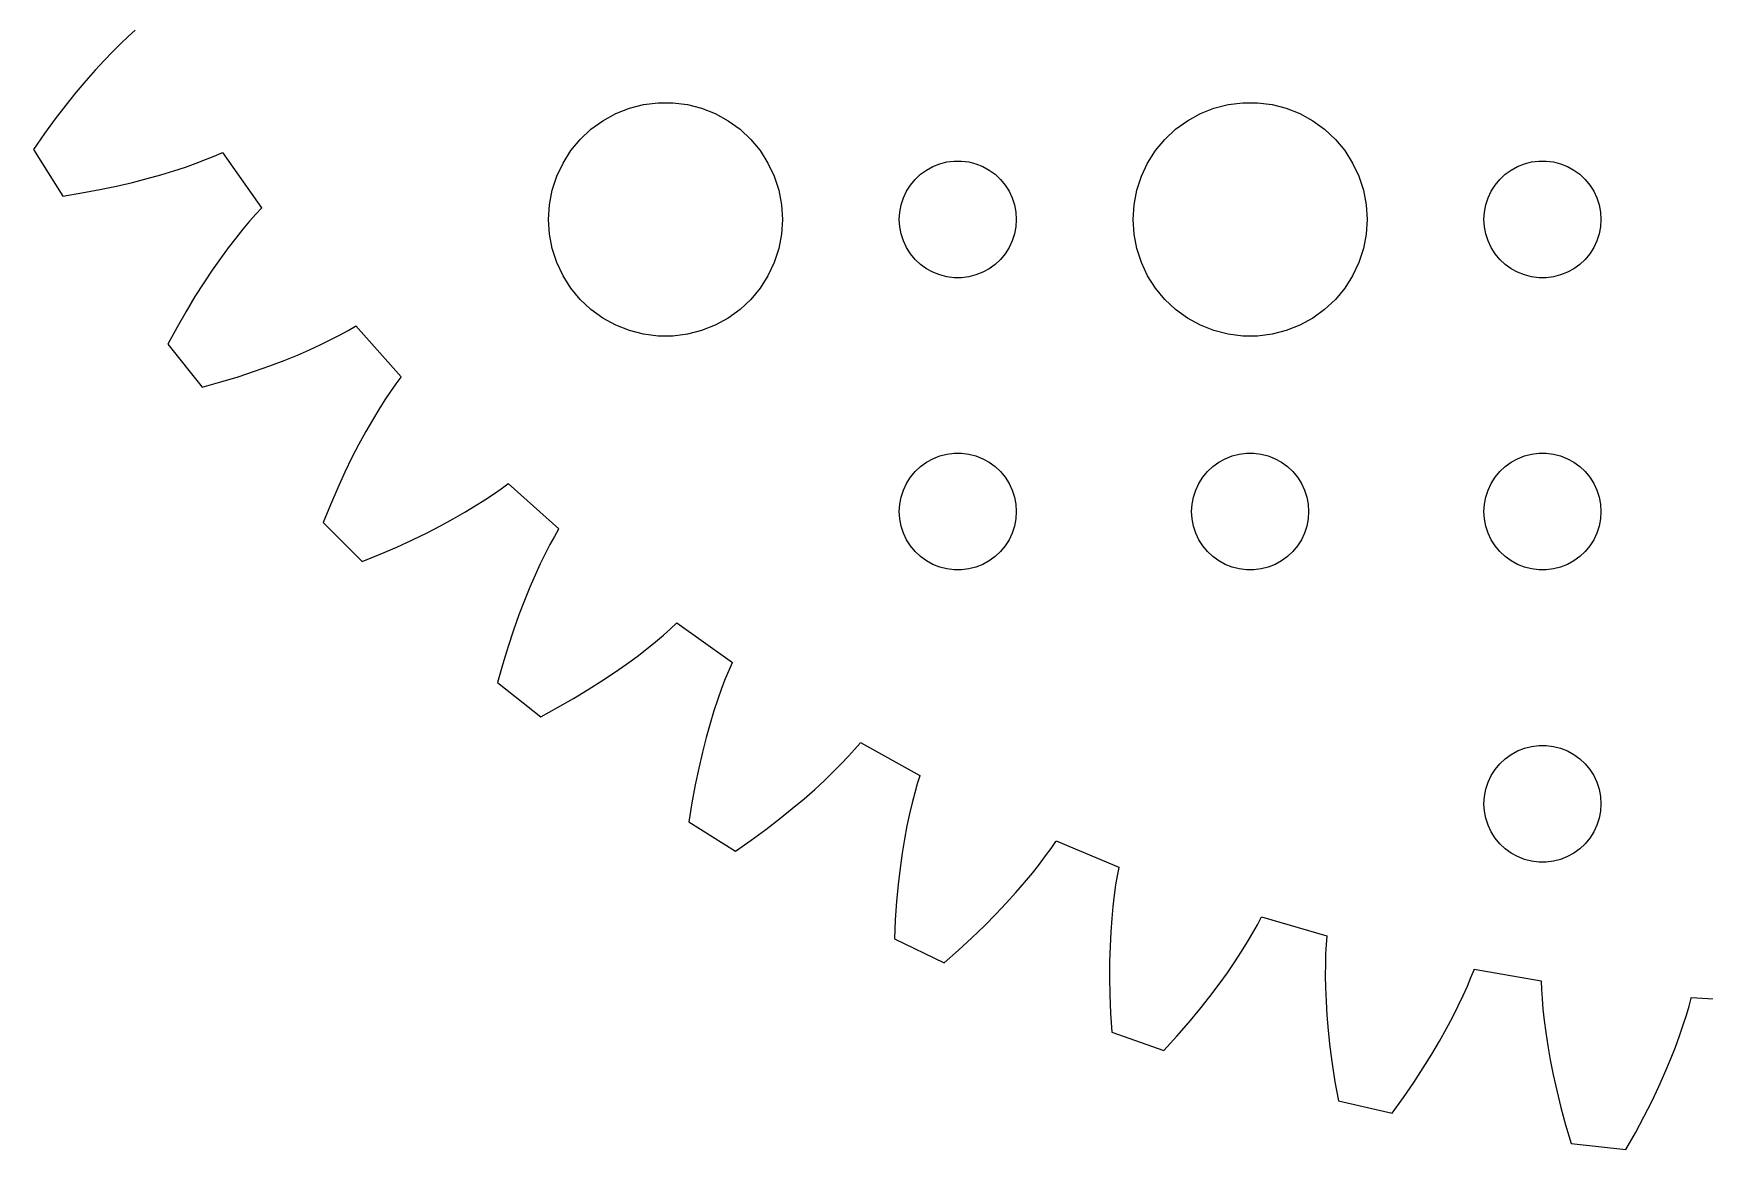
# Model space of a CAD drawing. Header units: metres. Extents: x -54 to 54, y -54 to 54.
# Drawn here: x -46.22 to -3.34, y -53.88 to -25.23 of the extents above; entities that cross this region are included whole.
import ezdxf

# ---------------------------------------------------------------- set-up
doc = ezdxf.new("R2010")
doc.units = ezdxf.units.M

msp = doc.modelspace()

# ---------------------------------------------------------------- linework, layer by layer
for p, q in [((-43.6034, -25.147), (-43.7811, -25.3075)), ((-44.1799, -25.6934), (-44.3992, -25.9204)), ((-43.9736, -25.4894), (-44.1799, -25.6934)), ((-43.7811, -25.3075), (-43.9736, -25.4894)), ((-44.3992, -25.9204), (-44.6306, -26.1709)), ((-44.873, -26.4457), (-45.1255, -26.7454)), ((-44.6306, -26.1709), (-44.873, -26.4457)), ((-45.1255, -26.7454), (-45.3871, -27.0705)), ((-30.5621, -27.0531), (-30.1884, -27.0059)), ((-30.1884, -27.0059), (-29.8116, -27.0059)), ((-29.8116, -27.0059), (-29.4379, -27.0531)), ((-15.5621, -27.0531), (-15.1884, -27.0059)), ((-15.1884, -27.0059), (-14.8116, -27.0059)), ((-14.8116, -27.0059), (-14.4379, -27.0531)), ((-45.6567, -27.4215), (-45.9333, -27.7992)), ((-45.3871, -27.0705), (-45.6567, -27.4215)), ((-31.6075, -27.467), (-31.2773, -27.2855)), ((-31.2773, -27.2855), (-30.927, -27.1468)), ((-30.927, -27.1468), (-30.5621, -27.0531)), ((-29.4379, -27.0531), (-29.0729, -27.1468)), ((-29.0729, -27.1468), (-28.7227, -27.2855)), ((-28.7227, -27.2855), (-28.3925, -27.467)), ((-16.6075, -27.467), (-16.2773, -27.2855)), ((-16.2773, -27.2855), (-15.927, -27.1468)), ((-15.927, -27.1468), (-15.5621, -27.0531)), ((-14.4379, -27.0531), (-14.0729, -27.1468)), ((-14.0729, -27.1468), (-13.7227, -27.2855)), ((-13.7227, -27.2855), (-13.3925, -27.467)), ((-45.9333, -27.7992), (-46.2158, -28.2038)), ((-32.1869, -27.9464), (-31.9123, -27.6884)), ((-31.9123, -27.6884), (-31.6075, -27.467)), ((-28.3925, -27.467), (-28.0877, -27.6884)), ((-28.0877, -27.6884), (-27.8131, -27.9464)), ((-17.1869, -27.9464), (-16.9123, -27.6884)), ((-16.9123, -27.6884), (-16.6075, -27.467)), ((-13.3925, -27.467), (-13.0877, -27.6884)), ((-13.0877, -27.6884), (-12.8131, -27.9464)), ((-46.2158, -28.2038), (-45.463, -29.4018)), ((-41.5755, -28.3744), (-41.3792, -28.2891)), ((-41.3792, -28.2891), (-41.3677, -28.2811)), ((-41.3677, -28.2811), (-40.3603, -29.708)), ((-32.6289, -28.5547), (-32.427, -28.2366)), ((-32.427, -28.2366), (-32.1869, -27.9464)), ((-27.8131, -27.9464), (-27.5729, -28.2366)), ((-27.5729, -28.2366), (-27.3711, -28.5547)), ((-17.6289, -28.5547), (-17.427, -28.2366)), ((-17.427, -28.2366), (-17.1869, -27.9464)), ((-12.8131, -27.9464), (-12.5729, -28.2366)), ((-12.5729, -28.2366), (-12.3711, -28.5547)), ((-42.6176, -28.7559), (-42.3179, -28.6568)), ((-42.3179, -28.6568), (-42.0445, -28.5594)), ((-42.0445, -28.5594), (-41.7972, -28.4649)), ((-41.7972, -28.4649), (-41.5755, -28.3744)), ((-32.7893, -28.8956), (-32.6289, -28.5547)), ((-27.3711, -28.5547), (-27.2107, -28.8956)), ((-23.3037, -28.7335), (-23.1387, -28.6427)), ((-23.1387, -28.6427), (-22.9635, -28.5734)), ((-22.9635, -28.5734), (-22.7811, -28.5266)), ((-22.7811, -28.5266), (-22.5942, -28.503)), ((-22.5942, -28.503), (-22.4058, -28.503)), ((-22.4058, -28.503), (-22.2189, -28.5266)), ((-22.2189, -28.5266), (-22.0365, -28.5734)), ((-22.0365, -28.5734), (-21.8613, -28.6427)), ((-21.8613, -28.6427), (-21.6963, -28.7335)), ((-17.7893, -28.8956), (-17.6289, -28.5547)), ((-12.3711, -28.5547), (-12.2107, -28.8956)), ((-8.30373, -28.7335), (-8.13866, -28.6427)), ((-8.13866, -28.6427), (-7.96352, -28.5734)), ((-7.96352, -28.5734), (-7.78107, -28.5266)), ((-7.78107, -28.5266), (-7.59418, -28.503)), ((-7.59418, -28.503), (-7.40581, -28.503)), ((-7.40581, -28.503), (-7.21892, -28.5266)), ((-7.21892, -28.5266), (-7.03647, -28.5734)), ((-7.03647, -28.5734), (-6.86133, -28.6427)), ((-6.86133, -28.6427), (-6.69626, -28.7335)), ((-44.5157, -29.2375), (-44.0824, -29.1469)), ((-44.0824, -29.1469), (-43.676, -29.0523)), ((-43.676, -29.0523), (-43.2965, -28.9548)), ((-43.2965, -28.9548), (-42.9437, -28.8556)), ((-42.9437, -28.8556), (-42.6176, -28.7559)), ((-32.9057, -29.2539), (-32.7893, -28.8956)), ((-27.2107, -28.8956), (-27.0942, -29.2539)), ((-23.8145, -29.2774), (-23.7135, -29.1183)), ((-23.7135, -29.1183), (-23.5934, -28.9732)), ((-23.5934, -28.9732), (-23.4561, -28.8442)), ((-23.4561, -28.8442), (-23.3037, -28.7335)), ((-21.6963, -28.7335), (-21.5439, -28.8442)), ((-21.5439, -28.8442), (-21.4065, -28.9732)), ((-21.4065, -28.9732), (-21.2865, -29.1183)), ((-21.2865, -29.1183), (-21.1855, -29.2774)), ((-17.9057, -29.2539), (-17.7893, -28.8956)), ((-12.2107, -28.8956), (-12.0942, -29.2539)), ((-8.81445, -29.2774), (-8.71352, -29.1183)), ((-8.71352, -29.1183), (-8.59344, -28.9732)), ((-8.59344, -28.9732), (-8.45613, -28.8442)), ((-8.45613, -28.8442), (-8.30373, -28.7335)), ((-6.69626, -28.7335), (-6.54385, -28.8442)), ((-6.54385, -28.8442), (-6.40654, -28.9732)), ((-6.40654, -28.9732), (-6.28647, -29.1183)), ((-6.28647, -29.1183), (-6.18553, -29.2774)), ((-45.463, -29.4018), (-44.9759, -29.3229)), ((-44.9759, -29.3229), (-44.5157, -29.2375)), ((-32.9763, -29.624), (-32.9057, -29.2539)), ((-27.0942, -29.2539), (-27.0237, -29.624)), ((-23.9529, -29.627), (-23.8947, -29.4478)), ((-23.8947, -29.4478), (-23.8145, -29.2774)), ((-21.1855, -29.2774), (-21.1053, -29.4478)), ((-21.1053, -29.4478), (-21.0471, -29.627)), ((-17.9763, -29.624), (-17.9057, -29.2539)), ((-12.0942, -29.2539), (-12.0237, -29.624)), ((-8.95287, -29.627), (-8.89465, -29.4478)), ((-8.89465, -29.4478), (-8.81445, -29.2774)), ((-6.18553, -29.2774), (-6.10533, -29.4478)), ((-6.10533, -29.4478), (-6.04712, -29.627)), ((-40.5137, -29.8709), (-40.6723, -30.0503)), ((-40.3683, -29.7139), (-40.5137, -29.8709)), ((-40.3603, -29.708), (-40.3683, -29.7139)), ((-33, -30), (-32.9763, -29.624)), ((-32.9763, -30.376), (-33, -30)), ((-27.0237, -29.624), (-27, -30)), ((-27, -30), (-27.0237, -30.376)), ((-24, -30), (-23.9882, -29.812)), ((-23.9882, -30.188), (-24, -30)), ((-23.9882, -29.812), (-23.9529, -29.627)), ((-21.0471, -29.627), (-21.0118, -29.812)), ((-21.0118, -29.812), (-21, -30)), ((-21, -30), (-21.0118, -30.188)), ((-18, -30), (-17.9763, -29.624)), ((-17.9763, -30.376), (-18, -30)), ((-12.0237, -29.624), (-12, -30)), ((-12, -30), (-12.0237, -30.376)), ((-9, -30), (-8.98816, -29.812)), ((-8.98816, -30.188), (-9, -30)), ((-8.98816, -29.812), (-8.95287, -29.627)), ((-6.04712, -29.627), (-6.01183, -29.812)), ((-6.01183, -29.812), (-6, -30)), ((-6, -30), (-6.01183, -30.188)), ((-40.8432, -30.2526), (-41.0254, -30.4785)), ((-40.6723, -30.0503), (-40.8432, -30.2526)), ((-32.9057, -30.7461), (-32.9763, -30.376)), ((-27.0237, -30.376), (-27.0942, -30.7461)), ((-23.9529, -30.373), (-23.9882, -30.188)), ((-23.8947, -30.5522), (-23.9529, -30.373)), ((-21.0471, -30.373), (-21.1053, -30.5522)), ((-21.0118, -30.188), (-21.0471, -30.373)), ((-17.9057, -30.7461), (-17.9763, -30.376)), ((-12.0237, -30.376), (-12.0942, -30.7461)), ((-8.95287, -30.373), (-8.98816, -30.188)), ((-8.89465, -30.5522), (-8.95287, -30.373)), ((-6.04712, -30.373), (-6.10533, -30.5522)), ((-6.01183, -30.188), (-6.04712, -30.373)), ((-41.2179, -30.7286), (-41.4198, -31.0034)), ((-41.0254, -30.4785), (-41.2179, -30.7286)), ((-32.7893, -31.1044), (-32.9057, -30.7461)), ((-27.0942, -30.7461), (-27.2107, -31.1044)), ((-23.8145, -30.7226), (-23.8947, -30.5522)), ((-23.7135, -30.8817), (-23.8145, -30.7226)), ((-21.1855, -30.7226), (-21.2865, -30.8817)), ((-21.1053, -30.5522), (-21.1855, -30.7226)), ((-17.7893, -31.1044), (-17.9057, -30.7461)), ((-12.0942, -30.7461), (-12.2107, -31.1044)), ((-8.81445, -30.7226), (-8.89465, -30.5522)), ((-8.71352, -30.8817), (-8.81445, -30.7226)), ((-6.18553, -30.7226), (-6.28647, -30.8817)), ((-6.10533, -30.5522), (-6.18553, -30.7226)), ((-41.4198, -31.0034), (-41.6299, -31.3036)), ((-32.6289, -31.4453), (-32.7893, -31.1044)), ((-27.2107, -31.1044), (-27.3711, -31.4453)), ((-23.5934, -31.0268), (-23.7135, -30.8817)), ((-23.4561, -31.1558), (-23.5934, -31.0268)), ((-23.3037, -31.2665), (-23.4561, -31.1558)), ((-23.1387, -31.3572), (-23.3037, -31.2665)), ((-21.6963, -31.2665), (-21.8613, -31.3572)), ((-21.5439, -31.1558), (-21.6963, -31.2665)), ((-21.4065, -31.0268), (-21.5439, -31.1558)), ((-21.2865, -30.8817), (-21.4065, -31.0268)), ((-17.6289, -31.4453), (-17.7893, -31.1044)), ((-12.2107, -31.1044), (-12.3711, -31.4453)), ((-8.59344, -31.0268), (-8.71352, -30.8817)), ((-8.45613, -31.1558), (-8.59344, -31.0268)), ((-8.30373, -31.2665), (-8.45613, -31.1558)), ((-8.13866, -31.3572), (-8.30373, -31.2665)), ((-6.69626, -31.2665), (-6.86133, -31.3572)), ((-6.54385, -31.1558), (-6.69626, -31.2665)), ((-6.40654, -31.0268), (-6.54385, -31.1558)), ((-6.28647, -30.8817), (-6.40654, -31.0268)), ((-41.8473, -31.6297), (-42.0708, -31.982)), ((-41.6299, -31.3036), (-41.8473, -31.6297)), ((-32.427, -31.7634), (-32.6289, -31.4453)), ((-27.3711, -31.4453), (-27.5729, -31.7634)), ((-22.9635, -31.4266), (-23.1387, -31.3572)), ((-22.7811, -31.4734), (-22.9635, -31.4266)), ((-22.5942, -31.497), (-22.7811, -31.4734)), ((-22.4058, -31.497), (-22.5942, -31.497)), ((-22.2189, -31.4734), (-22.4058, -31.497)), ((-22.0365, -31.4266), (-22.2189, -31.4734)), ((-21.8613, -31.3572), (-22.0365, -31.4266)), ((-17.427, -31.7634), (-17.6289, -31.4453)), ((-12.3711, -31.4453), (-12.5729, -31.7634)), ((-7.96352, -31.4266), (-8.13866, -31.3572)), ((-7.78107, -31.4734), (-7.96352, -31.4266)), ((-7.59418, -31.497), (-7.78107, -31.4734)), ((-7.40581, -31.497), (-7.59418, -31.497)), ((-7.21892, -31.4734), (-7.40581, -31.497)), ((-7.03647, -31.4266), (-7.21892, -31.4734)), ((-6.86133, -31.3572), (-7.03647, -31.4266)), ((-42.0708, -31.982), (-42.2994, -32.3611)), ((-32.1869, -32.0536), (-32.427, -31.7634)), ((-31.9123, -32.3115), (-32.1869, -32.0536)), ((-27.8131, -32.0536), (-28.0877, -32.3115)), ((-27.5729, -31.7634), (-27.8131, -32.0536)), ((-17.1869, -32.0536), (-17.427, -31.7634)), ((-16.9123, -32.3115), (-17.1869, -32.0536)), ((-12.8131, -32.0536), (-13.0877, -32.3115)), ((-12.5729, -31.7634), (-12.8131, -32.0536)), ((-42.2994, -32.3611), (-42.532, -32.7673)), ((-31.6075, -32.533), (-31.9123, -32.3115)), ((-31.2773, -32.7145), (-31.6075, -32.533)), ((-28.3925, -32.533), (-28.7227, -32.7145)), ((-28.0877, -32.3115), (-28.3925, -32.533)), ((-16.6075, -32.533), (-16.9123, -32.3115)), ((-16.2773, -32.7145), (-16.6075, -32.533)), ((-13.3925, -32.533), (-13.7227, -32.7145)), ((-13.0877, -32.3115), (-13.3925, -32.533)), ((-42.532, -32.7673), (-42.7674, -33.201)), ((-38.5825, -33.0873), (-38.3473, -32.9657)), ((-38.3473, -32.9657), (-38.1371, -32.851)), ((-38.1371, -32.851), (-37.9517, -32.7442)), ((-37.9517, -32.7442), (-37.9411, -32.735)), ((-37.9411, -32.735), (-36.7803, -34.0402)), ((-30.927, -32.8532), (-31.2773, -32.7145)), ((-30.5621, -32.9469), (-30.927, -32.8532)), ((-30.1884, -32.9941), (-30.5621, -32.9469)), ((-29.8116, -32.9941), (-30.1884, -32.9941)), ((-29.4379, -32.9469), (-29.8116, -32.9941)), ((-29.0729, -32.8532), (-29.4379, -32.9469)), ((-28.7227, -32.7145), (-29.0729, -32.8532)), ((-15.927, -32.8532), (-16.2773, -32.7145)), ((-15.5621, -32.9469), (-15.927, -32.8532)), ((-15.1884, -32.9941), (-15.5621, -32.9469)), ((-14.8116, -32.9941), (-15.1884, -32.9941)), ((-14.4379, -32.9469), (-14.8116, -32.9941)), ((-14.0729, -32.8532), (-14.4379, -32.9469)), ((-13.7227, -32.7145), (-14.0729, -32.8532)), ((-42.7674, -33.201), (-41.8852, -34.3072)), ((-39.4429, -33.4824), (-39.13, -33.3467)), ((-39.13, -33.3467), (-38.8433, -33.2147)), ((-38.8433, -33.2147), (-38.5825, -33.0873)), ((-40.5418, -33.8993), (-40.1485, -33.7598)), ((-40.1485, -33.7598), (-39.7823, -33.6205)), ((-39.7823, -33.6205), (-39.4429, -33.4824)), ((-41.8852, -34.3072), (-41.41, -34.1742)), ((-41.41, -34.1742), (-40.9622, -34.0379)), ((-40.9622, -34.0379), (-40.5418, -33.8993)), ((-36.9144, -34.2192), (-37.052, -34.4152)), ((-36.7876, -34.0469), (-36.9144, -34.2192)), ((-36.7803, -34.0402), (-36.7876, -34.0469)), ((-37.1991, -34.6353), (-37.3549, -34.8802)), ((-37.052, -34.4152), (-37.1991, -34.6353)), ((-37.5182, -35.1503), (-37.688, -35.446)), ((-37.3549, -34.8802), (-37.5182, -35.1503)), ((-37.688, -35.446), (-37.8633, -35.7679)), ((-37.8633, -35.7679), (-38.0428, -36.1162)), ((-22.7811, -36.0266), (-22.5942, -36.003)), ((-22.5942, -36.003), (-22.4058, -36.003)), ((-22.4058, -36.003), (-22.2189, -36.0266)), ((-15.2811, -36.0266), (-15.0942, -36.003)), ((-15.0942, -36.003), (-14.9058, -36.003)), ((-14.9058, -36.003), (-14.7189, -36.0266)), ((-7.78107, -36.0266), (-7.59418, -36.003)), ((-7.59418, -36.003), (-7.40581, -36.003)), ((-7.40581, -36.003), (-7.21892, -36.0266)), ((-38.0428, -36.1162), (-38.2254, -36.4913)), ((-23.5934, -36.4732), (-23.4561, -36.3442)), ((-23.4561, -36.3442), (-23.3037, -36.2335)), ((-23.3037, -36.2335), (-23.1387, -36.1428)), ((-23.1387, -36.1428), (-22.9635, -36.0734)), ((-22.9635, -36.0734), (-22.7811, -36.0266)), ((-22.2189, -36.0266), (-22.0365, -36.0734)), ((-22.0365, -36.0734), (-21.8613, -36.1428)), ((-21.8613, -36.1428), (-21.6963, -36.2335)), ((-21.6963, -36.2335), (-21.5439, -36.3442)), ((-21.5439, -36.3442), (-21.4065, -36.4732)), ((-16.0934, -36.4732), (-15.9561, -36.3442)), ((-15.9561, -36.3442), (-15.8037, -36.2335)), ((-15.8037, -36.2335), (-15.6387, -36.1428)), ((-15.6387, -36.1428), (-15.4635, -36.0734)), ((-15.4635, -36.0734), (-15.2811, -36.0266)), ((-14.7189, -36.0266), (-14.5365, -36.0734)), ((-14.5365, -36.0734), (-14.3613, -36.1428)), ((-14.3613, -36.1428), (-14.1963, -36.2335)), ((-14.1963, -36.2335), (-14.0439, -36.3442)), ((-14.0439, -36.3442), (-13.9065, -36.4732)), ((-8.59344, -36.4732), (-8.45613, -36.3442)), ((-8.45613, -36.3442), (-8.30373, -36.2335)), ((-8.30373, -36.2335), (-8.13866, -36.1428)), ((-8.13866, -36.1428), (-7.96352, -36.0734)), ((-7.96352, -36.0734), (-7.78107, -36.0266)), ((-7.21892, -36.0266), (-7.03647, -36.0734)), ((-7.03647, -36.0734), (-6.86133, -36.1428)), ((-6.86133, -36.1428), (-6.69626, -36.2335)), ((-6.69626, -36.2335), (-6.54385, -36.3442)), ((-6.54385, -36.3442), (-6.40654, -36.4732)), ((-38.2254, -36.4913), (-38.4101, -36.8936)), ((-34.2192, -36.9144), (-34.0469, -36.7876)), ((-34.0469, -36.7876), (-34.0373, -36.7773)), ((-34.0373, -36.7773), (-32.7377, -37.9442)), ((-23.8947, -36.9478), (-23.8145, -36.7774)), ((-23.8145, -36.7774), (-23.7135, -36.6183)), ((-23.7135, -36.6183), (-23.5934, -36.4732)), ((-21.4065, -36.4732), (-21.2865, -36.6183)), ((-21.2865, -36.6183), (-21.1855, -36.7774)), ((-21.1855, -36.7774), (-21.1053, -36.9478)), ((-16.3947, -36.9478), (-16.3145, -36.7774)), ((-16.3145, -36.7774), (-16.2135, -36.6183)), ((-16.2135, -36.6183), (-16.0934, -36.4732)), ((-13.9065, -36.4732), (-13.7865, -36.6183)), ((-13.7865, -36.6183), (-13.6855, -36.7774)), ((-13.6855, -36.7774), (-13.6053, -36.9478)), ((-8.89465, -36.9478), (-8.81445, -36.7774)), ((-8.81445, -36.7774), (-8.71352, -36.6183)), ((-8.71352, -36.6183), (-8.59344, -36.4732)), ((-6.40654, -36.4732), (-6.28647, -36.6183)), ((-6.28647, -36.6183), (-6.18553, -36.7774)), ((-6.18553, -36.7774), (-6.10533, -36.9478)), ((-38.4101, -36.8936), (-38.5958, -37.3233)), ((-34.8802, -37.3549), (-34.6353, -37.1991)), ((-34.6353, -37.1991), (-34.4152, -37.052)), ((-34.4152, -37.052), (-34.2192, -36.9144)), ((-23.9882, -37.312), (-23.9529, -37.127)), ((-23.9529, -37.127), (-23.8947, -36.9478)), ((-21.1053, -36.9478), (-21.0471, -37.127)), ((-21.0471, -37.127), (-21.0118, -37.312)), ((-16.4882, -37.312), (-16.4529, -37.127)), ((-16.4529, -37.127), (-16.3947, -36.9478)), ((-13.6053, -36.9478), (-13.5471, -37.127)), ((-13.5471, -37.127), (-13.5118, -37.312)), ((-8.98816, -37.312), (-8.95287, -37.127)), ((-8.95287, -37.127), (-8.89465, -36.9478)), ((-6.10533, -36.9478), (-6.04712, -37.127)), ((-6.04712, -37.127), (-6.01183, -37.312)), ((-38.5958, -37.3233), (-38.7811, -37.7806)), ((-35.7679, -37.8633), (-35.446, -37.688)), ((-35.446, -37.688), (-35.1503, -37.5182)), ((-35.1503, -37.5182), (-34.8802, -37.3549)), ((-24, -37.5), (-23.9882, -37.312)), ((-23.9882, -37.688), (-24, -37.5)), ((-23.9529, -37.873), (-23.9882, -37.688)), ((-21.0118, -37.688), (-21.0471, -37.873)), ((-21.0118, -37.312), (-21, -37.5)), ((-21, -37.5), (-21.0118, -37.688)), ((-16.5, -37.5), (-16.4882, -37.312)), ((-16.4882, -37.688), (-16.5, -37.5)), ((-16.4529, -37.873), (-16.4882, -37.688)), ((-13.5118, -37.688), (-13.5471, -37.873)), ((-13.5118, -37.312), (-13.5, -37.5)), ((-13.5, -37.5), (-13.5118, -37.688)), ((-9, -37.5), (-8.98816, -37.312)), ((-8.98816, -37.688), (-9, -37.5)), ((-8.95287, -37.873), (-8.98816, -37.688)), ((-6.01183, -37.688), (-6.04712, -37.873)), ((-6.01183, -37.312), (-6, -37.5)), ((-6, -37.5), (-6.01183, -37.688)), ((-38.7811, -37.7806), (-37.7806, -38.7811)), ((-36.4913, -38.2254), (-36.1162, -38.0428)), ((-36.1162, -38.0428), (-35.7679, -37.8633)), ((-32.851, -38.1371), (-32.9657, -38.3473)), ((-32.7442, -37.9517), (-32.851, -38.1371)), ((-32.7377, -37.9442), (-32.7442, -37.9517)), ((-23.8947, -38.0522), (-23.9529, -37.873)), ((-23.8145, -38.2226), (-23.8947, -38.0522)), ((-21.1053, -38.0522), (-21.1855, -38.2226)), ((-21.0471, -37.873), (-21.1053, -38.0522)), ((-16.3947, -38.0522), (-16.4529, -37.873)), ((-16.3145, -38.2226), (-16.3947, -38.0522)), ((-13.6053, -38.0522), (-13.6855, -38.2226)), ((-13.5471, -37.873), (-13.6053, -38.0522)), ((-8.89465, -38.0522), (-8.95287, -37.873)), ((-8.81445, -38.2226), (-8.89465, -38.0522)), ((-6.10533, -38.0522), (-6.18553, -38.2226)), ((-6.04712, -37.873), (-6.10533, -38.0522)), ((-37.3233, -38.5958), (-36.8936, -38.4101)), ((-36.8936, -38.4101), (-36.4913, -38.2254)), ((-33.0873, -38.5825), (-33.2147, -38.8433)), ((-32.9657, -38.3473), (-33.0873, -38.5825)), ((-23.7135, -38.3817), (-23.8145, -38.2226)), ((-23.5934, -38.5268), (-23.7135, -38.3817)), ((-23.4561, -38.6558), (-23.5934, -38.5268)), ((-21.4065, -38.5268), (-21.5439, -38.6558)), ((-21.2865, -38.3817), (-21.4065, -38.5268)), ((-21.1855, -38.2226), (-21.2865, -38.3817)), ((-16.2135, -38.3817), (-16.3145, -38.2226)), ((-16.0934, -38.5268), (-16.2135, -38.3817)), ((-15.9561, -38.6558), (-16.0934, -38.5268)), ((-13.9065, -38.5268), (-14.0439, -38.6558)), ((-13.7865, -38.3817), (-13.9065, -38.5268)), ((-13.6855, -38.2226), (-13.7865, -38.3817)), ((-8.71352, -38.3817), (-8.81445, -38.2226)), ((-8.59344, -38.5268), (-8.71352, -38.3817)), ((-8.45613, -38.6558), (-8.59344, -38.5268)), ((-6.40654, -38.5268), (-6.54385, -38.6558)), ((-6.28647, -38.3817), (-6.40654, -38.5268)), ((-6.18553, -38.2226), (-6.28647, -38.3817)), ((-37.7806, -38.7811), (-37.3233, -38.5958)), ((-33.2147, -38.8433), (-33.3467, -39.13)), ((-23.3037, -38.7665), (-23.4561, -38.6558)), ((-23.1387, -38.8572), (-23.3037, -38.7665)), ((-22.9635, -38.9266), (-23.1387, -38.8572)), ((-22.7811, -38.9734), (-22.9635, -38.9266)), ((-22.5942, -38.997), (-22.7811, -38.9734)), ((-22.4058, -38.997), (-22.5942, -38.997)), ((-22.2189, -38.9734), (-22.4058, -38.997)), ((-22.0365, -38.9266), (-22.2189, -38.9734)), ((-21.8613, -38.8572), (-22.0365, -38.9266)), ((-21.6963, -38.7665), (-21.8613, -38.8572)), ((-21.5439, -38.6558), (-21.6963, -38.7665)), ((-15.8037, -38.7665), (-15.9561, -38.6558)), ((-15.6387, -38.8572), (-15.8037, -38.7665)), ((-15.4635, -38.9266), (-15.6387, -38.8572)), ((-15.2811, -38.9734), (-15.4635, -38.9266)), ((-15.0942, -38.997), (-15.2811, -38.9734)), ((-14.9058, -38.997), (-15.0942, -38.997)), ((-14.7189, -38.9734), (-14.9058, -38.997)), ((-14.5365, -38.9266), (-14.7189, -38.9734)), ((-14.3613, -38.8572), (-14.5365, -38.9266)), ((-14.1963, -38.7665), (-14.3613, -38.8572)), ((-14.0439, -38.6558), (-14.1963, -38.7665)), ((-8.30373, -38.7665), (-8.45613, -38.6558)), ((-8.13866, -38.8572), (-8.30373, -38.7665)), ((-7.96352, -38.9266), (-8.13866, -38.8572)), ((-7.78107, -38.9734), (-7.96352, -38.9266)), ((-7.59418, -38.997), (-7.78107, -38.9734)), ((-7.40581, -38.997), (-7.59418, -38.997)), ((-7.21892, -38.9734), (-7.40581, -38.997)), ((-7.03647, -38.9266), (-7.21892, -38.9734)), ((-6.86133, -38.8572), (-7.03647, -38.9266)), ((-6.69626, -38.7665), (-6.86133, -38.8572)), ((-6.54385, -38.6558), (-6.69626, -38.7665)), ((-33.4824, -39.4429), (-33.6205, -39.7823)), ((-33.3467, -39.13), (-33.4824, -39.4429)), ((-33.6205, -39.7823), (-33.7598, -40.1485)), ((-33.7598, -40.1485), (-33.8993, -40.5418)), ((-33.8993, -40.5418), (-34.0379, -40.9622)), ((-30.2526, -40.8432), (-30.0503, -40.6723)), ((-30.0503, -40.6723), (-29.8709, -40.5137)), ((-29.8709, -40.5137), (-29.7139, -40.3683)), ((-29.7139, -40.3683), (-29.7056, -40.357)), ((-29.7056, -40.357), (-28.2835, -41.3711)), ((-34.0379, -40.9622), (-34.1742, -41.41)), ((-30.7286, -41.2179), (-30.4785, -41.0254)), ((-30.4785, -41.0254), (-30.2526, -40.8432)), ((-34.1742, -41.41), (-34.3072, -41.8852)), ((-31.3036, -41.6299), (-31.0034, -41.4198)), ((-31.0034, -41.4198), (-30.7286, -41.2179)), ((-28.3744, -41.5755), (-28.4649, -41.7972)), ((-28.2891, -41.3792), (-28.3744, -41.5755)), ((-28.2835, -41.3711), (-28.2891, -41.3792)), ((-34.3072, -41.8852), (-33.201, -42.7674)), ((-31.982, -42.0708), (-31.6297, -41.8473)), ((-31.6297, -41.8473), (-31.3036, -41.6299)), ((-28.4649, -41.7972), (-28.5594, -42.0445)), ((-32.7673, -42.532), (-32.3611, -42.2994)), ((-32.3611, -42.2994), (-31.982, -42.0708)), ((-28.6568, -42.3179), (-28.7559, -42.6176)), ((-28.5594, -42.0445), (-28.6568, -42.3179)), ((-33.201, -42.7674), (-32.7673, -42.532)), ((-28.7559, -42.6176), (-28.8556, -42.9437)), ((-28.9548, -43.2965), (-29.0523, -43.676)), ((-28.8556, -42.9437), (-28.9548, -43.2965)), ((-29.0523, -43.676), (-29.1469, -44.0824)), ((-25.3075, -43.7811), (-25.147, -43.6034)), ((-25.147, -43.6034), (-25.0072, -43.4414)), ((-25.0072, -43.4414), (-25.0002, -43.4292)), ((-25.0002, -43.4292), (-23.4736, -44.2777)), ((-8.30373, -43.7335), (-8.13866, -43.6428)), ((-8.13866, -43.6428), (-7.96352, -43.5734)), ((-7.96352, -43.5734), (-7.78107, -43.5266)), ((-7.78107, -43.5266), (-7.59418, -43.503)), ((-7.59418, -43.503), (-7.40581, -43.503)), ((-7.40581, -43.503), (-7.21892, -43.5266)), ((-7.21892, -43.5266), (-7.03647, -43.5734)), ((-7.03647, -43.5734), (-6.86133, -43.6428)), ((-6.86133, -43.6428), (-6.69626, -43.7335)), ((-29.1469, -44.0824), (-29.2375, -44.5157)), ((-25.6934, -44.1799), (-25.4894, -43.9736)), ((-25.4894, -43.9736), (-25.3075, -43.7811)), ((-8.81445, -44.2774), (-8.71352, -44.1183)), ((-8.71352, -44.1183), (-8.59344, -43.9732)), ((-8.59344, -43.9732), (-8.45613, -43.8442)), ((-8.45613, -43.8442), (-8.30373, -43.7335)), ((-6.69626, -43.7335), (-6.54385, -43.8442)), ((-6.54385, -43.8442), (-6.40654, -43.9732)), ((-6.40654, -43.9732), (-6.28647, -44.1183)), ((-6.28647, -44.1183), (-6.18553, -44.2774)), ((-29.2375, -44.5157), (-29.3229, -44.9759)), ((-26.1709, -44.6306), (-25.9204, -44.3992)), ((-25.9204, -44.3992), (-25.6934, -44.1799)), ((-23.541, -44.491), (-23.6061, -44.7214)), ((-23.4782, -44.2864), (-23.541, -44.491)), ((-23.4736, -44.2777), (-23.4782, -44.2864)), ((-8.95287, -44.627), (-8.89465, -44.4478)), ((-8.89465, -44.4478), (-8.81445, -44.2774)), ((-6.18553, -44.2774), (-6.10533, -44.4478)), ((-6.10533, -44.4478), (-6.04712, -44.627)), ((-29.3229, -44.9759), (-29.4018, -45.463)), ((-26.7454, -45.1255), (-26.4457, -44.873)), ((-26.4457, -44.873), (-26.1709, -44.6306)), ((-23.6723, -44.9778), (-23.7385, -45.2604)), ((-23.6061, -44.7214), (-23.6723, -44.9778)), ((-9, -45), (-8.98816, -44.812)), ((-8.98816, -45.188), (-9, -45)), ((-8.98816, -44.812), (-8.95287, -44.627)), ((-6.04712, -44.627), (-6.01183, -44.812)), ((-6.01183, -44.812), (-6, -45)), ((-6, -45), (-6.01183, -45.188)), ((-27.4215, -45.6567), (-27.0705, -45.3871)), ((-27.0705, -45.3871), (-26.7454, -45.1255)), ((-23.7385, -45.2604), (-23.8034, -45.5693)), ((-8.95287, -45.373), (-8.98816, -45.188)), ((-8.89465, -45.5522), (-8.95287, -45.373)), ((-6.04712, -45.373), (-6.10533, -45.5522)), ((-6.01183, -45.188), (-6.04712, -45.373)), ((-29.4018, -45.463), (-28.2038, -46.2158)), ((-27.7992, -45.9333), (-27.4215, -45.6567)), ((-23.8034, -45.5693), (-23.866, -45.9045)), ((-8.81445, -45.7226), (-8.89465, -45.5522)), ((-8.71352, -45.8817), (-8.81445, -45.7226)), ((-6.18553, -45.7226), (-6.28647, -45.8817)), ((-6.10533, -45.5522), (-6.18553, -45.7226)), ((-28.2038, -46.2158), (-27.7992, -45.9333)), ((-23.9251, -46.2661), (-23.9795, -46.6542)), ((-23.866, -45.9045), (-23.9251, -46.2661)), ((-20.2464, -46.3393), (-20.1069, -46.1448)), ((-20.1069, -46.1448), (-19.9861, -45.9681)), ((-19.9861, -45.9681), (-19.9805, -45.9553)), ((-19.9805, -45.9553), (-18.3684, -46.6275)), ((-8.59344, -46.0268), (-8.71352, -45.8817)), ((-8.45613, -46.1558), (-8.59344, -46.0268)), ((-8.30373, -46.2665), (-8.45613, -46.1558)), ((-8.13866, -46.3572), (-8.30373, -46.2665)), ((-6.69626, -46.2665), (-6.86133, -46.3572)), ((-6.54385, -46.1558), (-6.69626, -46.2665)), ((-6.40654, -46.0268), (-6.54385, -46.1558)), ((-6.28647, -45.8817), (-6.40654, -46.0268)), ((-23.9795, -46.6542), (-24.028, -47.0686)), ((-20.5853, -46.7789), (-20.4056, -46.551)), ((-20.4056, -46.551), (-20.2464, -46.3393)), ((-18.3721, -46.6367), (-18.4116, -46.847)), ((-18.3684, -46.6275), (-18.3721, -46.6367)), ((-7.96352, -46.4266), (-8.13866, -46.3572)), ((-7.78107, -46.4734), (-7.96352, -46.4266)), ((-7.59418, -46.497), (-7.78107, -46.4734)), ((-7.40581, -46.497), (-7.59418, -46.497)), ((-7.21892, -46.4734), (-7.40581, -46.497)), ((-7.03647, -46.4266), (-7.21892, -46.4734)), ((-6.86133, -46.3572), (-7.03647, -46.4266)), ((-24.028, -47.0686), (-24.0695, -47.5093)), ((-21.0093, -47.2802), (-20.7863, -47.0222)), ((-20.7863, -47.0222), (-20.5853, -46.7789)), ((-18.4505, -47.0833), (-18.4875, -47.3455)), ((-18.4116, -46.847), (-18.4505, -47.0833)), ((-24.0695, -47.5093), (-24.1028, -47.9762)), ((-21.5247, -47.8363), (-21.2552, -47.5519)), ((-21.2552, -47.5519), (-21.0093, -47.2802)), ((-18.4875, -47.3455), (-18.5217, -47.6337)), ((-24.1028, -47.9762), (-24.1267, -48.4691)), ((-21.8185, -48.1327), (-21.5247, -47.8363)), ((-18.5516, -47.9479), (-18.5763, -48.288)), ((-18.5217, -47.6337), (-18.5516, -47.9479)), ((-14.8139, -48.1059), (-14.7136, -47.9168)), ((-14.7136, -47.9168), (-14.7095, -47.9034)), ((-14.7095, -47.9034), (-13.0323, -48.3909)), ((-22.4815, -48.757), (-22.1372, -48.4399)), ((-22.1372, -48.4399), (-21.8185, -48.1327)), ((-18.5763, -48.288), (-18.5945, -48.654)), ((-15.0652, -48.543), (-14.9308, -48.3148)), ((-14.9308, -48.3148), (-14.8139, -48.1059)), ((-13.0349, -48.4005), (-13.0506, -48.6139)), ((-13.0323, -48.3909), (-13.0349, -48.4005)), ((-24.1267, -48.4691), (-22.8519, -49.083)), ((-22.8519, -49.083), (-22.4815, -48.757)), ((-18.5945, -48.654), (-18.6051, -49.0457)), ((-15.3908, -49.0539), (-15.2183, -48.7896)), ((-15.2183, -48.7896), (-15.0652, -48.543)), ((-13.0628, -48.853), (-13.0703, -49.1177)), ((-13.0506, -48.6139), (-13.0628, -48.853)), ((-18.6051, -49.0457), (-18.6069, -49.463)), ((-15.5835, -49.3352), (-15.3908, -49.0539)), ((-13.0703, -49.1177), (-13.0719, -49.4079)), ((-9.33456, -49.4621), (-9.25615, -49.2629)), ((-9.25615, -49.2629), (-9.25356, -49.2491)), ((-9.25356, -49.2491), (-7.5323, -49.5458)), ((-18.6069, -49.463), (-18.5988, -49.9055)), ((-16.0334, -49.9456), (-15.7975, -49.6327)), ((-15.7975, -49.6327), (-15.5835, -49.3352)), ((-13.0719, -49.4079), (-13.0665, -49.7235)), ((-13.0665, -49.7235), (-13.0529, -50.0643)), ((-9.53543, -49.9245), (-9.42732, -49.6828)), ((-9.42732, -49.6828), (-9.33456, -49.4621)), ((-7.5323, -49.5458), (-7.53378, -49.5556)), ((-7.53378, -49.5556), (-7.52553, -49.7694)), ((-18.5988, -49.9055), (-18.5796, -50.3732)), ((-16.2922, -50.2729), (-16.0334, -49.9456)), ((-13.0529, -50.0643), (-13.0301, -50.43)), ((-9.6599, -50.1867), (-9.53543, -49.9245)), ((-7.52553, -49.7694), (-7.51086, -50.0084)), ((-7.51086, -50.0084), (-7.48868, -50.2723)), ((-3.73788, -50.1962), (-3.68224, -49.9895)), ((-3.68224, -49.9895), (-3.6812, -49.9756)), ((-3.6812, -49.9756), (-1.93758, -50.0776)), ((-18.5796, -50.3732), (-18.5482, -50.8657)), ((-16.5744, -50.6139), (-16.2922, -50.2729)), ((-13.0301, -50.43), (-12.9967, -50.8204)), ((-9.96176, -50.7698), (-9.80168, -50.4687)), ((-9.80168, -50.4687), (-9.6599, -50.1867)), ((-7.48868, -50.2723), (-7.45778, -50.5608)), ((-7.45778, -50.5608), (-7.41708, -50.8738)), ((-3.88571, -50.6782), (-3.80534, -50.4259)), ((-3.80534, -50.4259), (-3.73788, -50.1962)), ((-18.5482, -50.8657), (-17.2127, -51.333)), ((-17.2127, -51.333), (-16.8811, -50.9676)), ((-16.8811, -50.9676), (-16.5744, -50.6139)), ((-12.9967, -50.8204), (-12.9518, -51.2352)), ((-10.1411, -51.0894), (-9.96176, -50.7698)), ((-7.41708, -50.8738), (-7.36545, -51.2109)), ((-4.08936, -51.2488), (-3.98003, -50.9527)), ((-3.98003, -50.9527), (-3.88571, -50.6782)), ((-12.9518, -51.2352), (-12.8942, -51.6741)), ((-10.5609, -51.7809), (-10.3405, -51.4267)), ((-10.3405, -51.4267), (-10.1411, -51.0894)), ((-7.36545, -51.2109), (-7.30177, -51.5718)), ((-4.21471, -51.5659), (-4.08936, -51.2488)), ((-12.8942, -51.6741), (-12.8228, -52.1367)), ((-10.8033, -52.1514), (-10.5609, -51.7809)), ((-7.30177, -51.5718), (-7.22493, -51.9561)), ((-4.35709, -51.9036), (-4.21471, -51.5659)), ((-12.8228, -52.1367), (-12.7364, -52.6226)), ((-11.0684, -52.5372), (-10.8033, -52.1514)), ((-7.22493, -51.9561), (-7.13385, -52.3632)), ((-4.69691, -52.6378), (-4.51752, -52.2611)), ((-4.51752, -52.2611), (-4.35709, -51.9036)), ((-12.7364, -52.6226), (-11.357, -52.9374)), ((-11.357, -52.9374), (-11.0684, -52.5372)), ((-7.13385, -52.3632), (-7.02747, -52.7929)), ((-4.89624, -53.0331), (-4.69691, -52.6378)), ((-7.02747, -52.7929), (-6.90468, -53.2446)), ((-5.11647, -53.4461), (-4.89624, -53.0331)), ((-6.90468, -53.2446), (-6.76447, -53.7177)), ((-5.35844, -53.8762), (-5.11647, -53.4461)), ((-6.76447, -53.7177), (-5.35844, -53.8762))]:
    msp.add_line(p, q)

doc.saveas('drawing.dxf')
